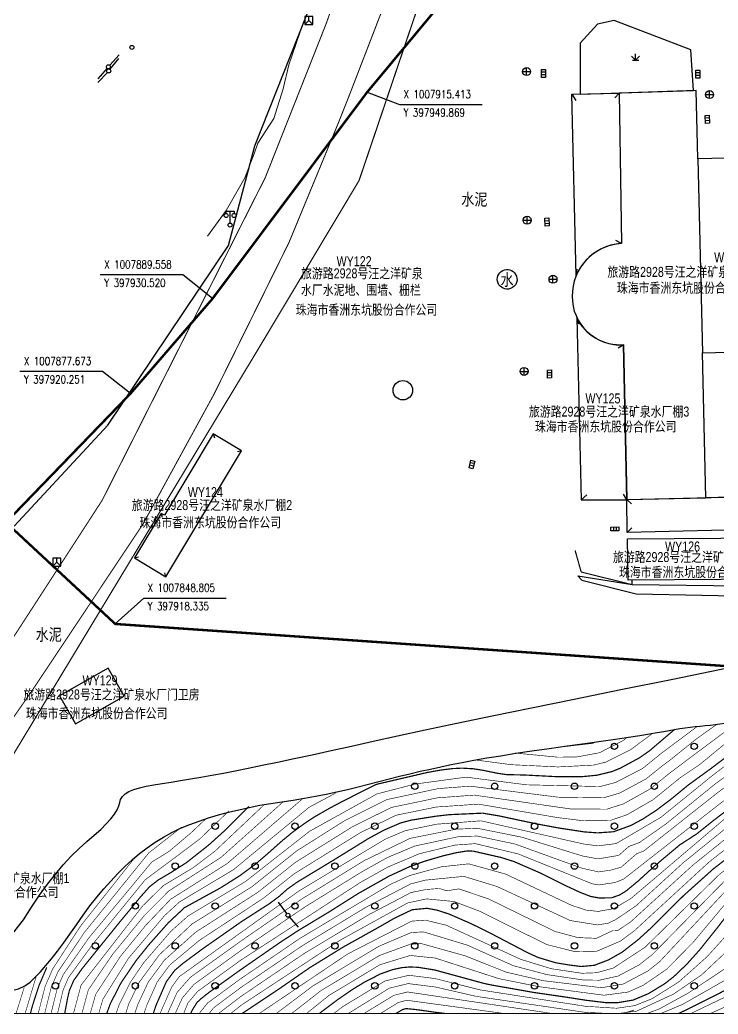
# Model space of a CAD drawing. Extents: x 396500 to 398250, y 1005980 to 1008200.
# Drawn here: x 397906.4 to 397993.8, y 1007799.9 to 1007924.5 of the extents above; entities that cross this region are included whole.
import ezdxf
from ezdxf.enums import TextEntityAlignment as Align

# ---------------------------------------------------------------- set-up
doc = ezdxf.new("R2010")
doc.units = 0
doc.header["$LTSCALE"] = 0.5
doc.layers.get('0').update_dxf_attribs({"linetype": 'CONTINUOUS'})
for name, color, linetype in [('DGX', 2, 'CONTINUOUS'), ('DLDW', 11, 'CONTINUOUS'), ('DLSS', 4, 'CONTINUOUS'), ('DMTZ', 3, 'CONTINUOUS'), ('GXYZ', 2, 'CONTINUOUS'), ('JMD', 6, 'CONTINUOUS'), ('SXSS', 5, 'CONTINUOUS'), ('ZBTZ', 3, 'CONTINUOUS'), ('权属人', 160, 'CONTINUOUS'), ('用地红线', 1, 'CONTINUOUS'), ('编号', 90, 'CONTINUOUS'), ('门牌号', 1, 'CONTINUOUS')]:
    doc.layers.add(name, color=color, linetype=linetype)
doc.layers.add('绘图层', color=6, linetype='CONTINUOUS', lineweight=5)
doc.styles.add('HZ', font='rs.shx', dxfattribs={"width": 0.8, "bigfont": 'hztxt.shx'})
doc.styles.add('等线体', font='simhei.ttf')
doc.styles.add('细等线体', font='长等线体_0.TTF', dxfattribs={"width": 0.8})
doc.linetypes.add('10411', pattern='A,2,[150,AAA.SHX,S=1,R=0,X=0,Y=1],2,[151,AAA.SHX,S=1,R=0,X=0,Y=3],1e-11', length=4)
doc.linetypes.add('10421', pattern='A,2,[150,AAA.SHX,S=1,R=0,X=0,Y=1],1e-11', length=2)
doc.linetypes.add('10422', pattern='A,2,[150,AAA.SHX,S=1,R=0,X=0,Y=1],2,[177,AAA.SHX,S=1,R=0,X=0,Y=0.8],1e-09', length=4)
doc.linetypes.add('1161', pattern='A,0,[149,AAA.SHX,S=0.15,R=0,X=0,Y=0],-1.6', length=1.6)
doc.linetypes.add('443', pattern='A,5,[169,AAA.SHX,S=0.83,R=0,X=0,Y=0],5', length=10)
doc.linetypes.add('444', pattern='A,4.5,[145,AAA.SHX,S=1,R=0,X=0,Y=1],4.5,-0.5,[146,AAA.SHX,S=1,R=0,X=0,Y=0],-0.5', length=10)

# ---------------------------------------------------------------- blocks, each defined once
blk = doc.blocks.new('gc049')
for p, q in [((-1, 1), (-1, -1)), ((1, 1), (-1, 1)), ((-1, -1), (0, 0)), ((0, 0), (0, 1)), ((0, 0), (1, -1)), ((1, -1), (1, 1)), ((-1, -1), (1, -1))]:
    blk.add_line(p, q)
blk = doc.blocks.new('gc041')
for p, q in [((-1, 0.5), (1, 0.5)), ((-1, -0.5), (-1, 0.5)), ((-0.33, 0.5), (-0.33, -0.5)), ((0.33, 0.5), (0.33, -0.5)), ((1, 0.5), (1, -0.5)), ((1, -0.5), (-1, -0.5))]:
    blk.add_line(p, q)
blk = doc.blocks.new('gc043')
for p, q in [((-1, 0), (1, 0)), ((0, -1), (0, 1))]:
    blk.add_line(p, q)
blk.add_circle((0, 0), 1)
blk = doc.blocks.new('gc170')
at = {"linetype": 'Continuous'}
blk.add_circle((0, 0), 0.5, dxfattribs=at)
blk = doc.blocks.new('gc013c')
at = {"linetype": 'Continuous'}
blk.add_line((0.5, 0), (4, 0), dxfattribs=at)
at = {"linetype": 'Continuous', "const_width": 0.15, "flags": 128}
blk.add_lwpolyline([(3.775, 0, 1), (3.925, 0, 1)], format="xyb", close=True, dxfattribs=at)
blk = doc.blocks.new('gc097')
for p, q in [((-1, 2.9), (-1, 3.5)), ((-1, 3.5), (1, 3.5)), ((0, 0.5), (0, 3.5)), ((1, 3.5), (1, 2.9))]:
    blk.add_line(p, q)
for centre in [(-1, 2.4), (1, 2.4), (0, 0)]:
    blk.add_circle(centre, 0.5)
blk = doc.blocks.new('gc124')
for p, q in [((-1, 1), (0, 0)), ((-0.8, 0), (0.8, 0)), ((0, 0), (0, 1.6)), ((0, 0), (1, 1))]:
    blk.add_line(p, q)
blk = doc.blocks.new('gc326')
blk.add_circle((0, 0), 0.8)

msp = doc.modelspace()

# ---------------------------------------------------------------- linework, layer by layer
at = {"layer": 'DGX', "linetype": 'Continuous', "const_width": 0.075, "flags": 128}
for points, elevation in [([(397921.93, 1007800), (397922.3, 1007801.09), (397923.59, 1007803.96), (397925.13, 1007806.05), (397928.86, 1007809.16), (397936.93, 1007814.48), (397940.72, 1007817.49), (397949.03, 1007822.66), (397953.5, 1007824.84), (397958.55, 1007825.87), (397963.82, 1007826.23), (397973.76, 1007824.54), (397977.01, 1007824.14), (397980.32, 1007824.18), (397982.44, 1007824.91), (397985.68, 1007826.78), (397989.16, 1007829.6), (397991.47, 1007831.14), (397994.56, 1007833.69), (397999.68, 1007837.63)], 37), ([(397918.43, 1007800), (397918.85, 1007801.18), (397920.19, 1007803.87), (397921.91, 1007806.39), (397925.35, 1007810.35), (397927.47, 1007812.24), (397934.67, 1007816.56), (397942.68, 1007822.84), (397951.1, 1007827.51), (397955.85, 1007828.74), (397962.26, 1007829.61), (397969.86, 1007828.65), (397979.06, 1007828.43), (397981.02, 1007828.96), (397984.39, 1007830.71), (397986.82, 1007832.68), (397991.26, 1007835.99)], 35.5), ([(397919.64, 1007800), (397920, 1007801.15), (397921.32, 1007803.9), (397923.84, 1007807.34), (397927.94, 1007811.21), (397935.43, 1007815.87), (397941.05, 1007820.37), (397947.11, 1007824.19), (397952.35, 1007826.8), (397958.8, 1007828.18), (397962.78, 1007828.48), (397973.79, 1007827.1), (397979.48, 1007827.02), (397981.49, 1007827.61), (397984.82, 1007829.4), (397986.63, 1007830.86), (397987.93, 1007831.84), (397991.05, 1007834.36), (397993.59, 1007836.17)], 36), ([(397920.77, 1007800), (397921.15, 1007801.12), (397922.46, 1007803.93), (397924.49, 1007806.69), (397928.4, 1007810.19), (397936.18, 1007815.18), (397940.88, 1007818.93), (397948.07, 1007823.42), (397952.93, 1007825.82), (397958.68, 1007827.02), (397963.3, 1007827.36), (397975.4, 1007825.62), (397979.9, 1007825.6), (397981.97, 1007826.26), (397985.25, 1007828.09), (397987.68, 1007830.05), (397990.58, 1007832.24), (397996.74, 1007836.82)], 36.5), ([(397923.96, 1007800), (397924.08, 1007800.33), (397925.4, 1007803.32), (397926.34, 1007804.61), (397941.42, 1007815.41), (397952.14, 1007821.84), (397954.66, 1007822.91), (397958.61, 1007823.72), (397964.12, 1007824.14), (397976.96, 1007821.24), (397978.78, 1007821), (397981.06, 1007821.29), (397986.69, 1007824.6), (397993.01, 1007829.73), (397994.42, 1007830.81), (397998.78, 1007833.88), (398000, 1007834.91)], 38), ([(397963.32, 1007831.78), (397967.94, 1007831.17), (397973.8, 1007830.89), (397978.24, 1007831.12), (397979.76, 1007831.49), (397982.95, 1007833.1), (397985.57, 1007835.06)], 34.5), ([(397968.37, 1007832.63), (397973.79, 1007832.11), (397976.15, 1007832.14), (397978.97, 1007832.67), (397981.94, 1007834.19), (397982.39, 1007834.55)], 34), ([(397973.63, 1007833.35), (397973.78, 1007833.34), (397978.18, 1007833.85), (397978.5, 1007834.02)], 33.5), ([(397925.84, 1007800), (397926.75, 1007801.98), (397928.2, 1007803.66), (397934.01, 1007807.85), (397942.1, 1007813.36), (397949.26, 1007817.78), (397952.39, 1007819.53), (397955.84, 1007820.98), (397961.45, 1007822.18), (397963.67, 1007822.23), (397968.41, 1007821.23), (397976.74, 1007818.21), (397978.86, 1007817.74), (397980.38, 1007817.96), (397981.69, 1007818.33), (397983.64, 1007820.03), (397984.51, 1007820.35), (397993.87, 1007827.75), (397996.16, 1007829.42), (398000, 1007831.85)], 39), ([(397916.25, 1007800), (397916.79, 1007801.8), (397919.97, 1007806.9), (397924.51, 1007812.27), (397926.35, 1007813.96), (397933.15, 1007818.03), (397942.61, 1007825.84), (397945.94, 1007827.62)], 34.5), ([(398000, 1007827.67), (397999.17, 1007827.15), (397995, 1007824.68), (397982.95, 1007814.44), (397980.76, 1007813.14), (397978.82, 1007812.79), (397977.33, 1007812.95), (397975.48, 1007813.55), (397967.21, 1007817.47), (397962.6, 1007818.75), (397959.19, 1007818.38), (397955.21, 1007817.29), (397952.76, 1007816.16), (397941.48, 1007809.43), (397933.97, 1007804.31), (397929.89, 1007801.31), (397928.84, 1007800)], 40.5), ([(397913.1, 1007800), (397914.05, 1007803.56), (397921.77, 1007813.49), (397924.36, 1007816.03), (397928.08, 1007818.26), (397930.82, 1007820.34), (397937.05, 1007826.22)], 33), ([(397914.15, 1007800), (397914.96, 1007802.97), (397918.02, 1007807.44), (397921.97, 1007812.27), (397925.02, 1007815.34), (397931.59, 1007819.57), (397939.39, 1007826.55)], 33.5), ([(397915.2, 1007800), (397915.87, 1007802.39), (397918.99, 1007807.17), (397922.16, 1007811.06), (397925.26, 1007814.31), (397932.37, 1007818.8), (397941.77, 1007826.89)], 34), ([(398000, 1007826.37), (397995.26, 1007823.59), (397989.43, 1007818.86), (397983.56, 1007813.5), (397981.03, 1007811.78), (397980.07, 1007811.31), (397978.7, 1007811.1), (397975.31, 1007811.65), (397966.14, 1007815.91), (397961.99, 1007817.18), (397957.17, 1007816.71), (397955.29, 1007816.22), (397949.73, 1007813.31), (397941.78, 1007808.51), (397934.03, 1007803.24), (397930.64, 1007800.71), (397930.09, 1007800)], 41), ([(397932.57, 1007825.39), (397928.91, 1007821.86), (397922.08, 1007816.75), (397915.54, 1007808.72), (397912.47, 1007804.5), (397911.82, 1007803), (397911.1, 1007800)], 32), ([(397926.67, 1007823.37), (397926.66, 1007823.36), (397922.53, 1007820.12), (397914.5, 1007810.21), (397911.15, 1007805.22), (397910.3, 1007803.25), (397909.49, 1007800)], 31), ([(397929.69, 1007824.4), (397927.79, 1007822.61), (397925.04, 1007820.29), (397922.92, 1007818.99), (397915.02, 1007809.47), (397911.81, 1007804.86), (397911.06, 1007803.12), (397910.29, 1007800)], 31.5), ([(398000, 1007823.6), (397995.79, 1007821.41), (397992.69, 1007818.97), (397983.33, 1007810.36), (397981.56, 1007809.05), (397978.45, 1007807.73), (397975.74, 1007807.79), (397972.36, 1007808.64), (397964, 1007812.8), (397960.76, 1007814.03), (397957.31, 1007814.36), (397954.94, 1007813.85), (397946.55, 1007809.22), (397934.16, 1007801.08), (397932.79, 1007800)], 42), ([(397920.82, 1007819.58), (397913.98, 1007810.95), (397910.49, 1007805.58), (397909.54, 1007803.37), (397908.68, 1007800)], 30.5), ([(398000, 1007819.01), (397996.79, 1007817.04), (397994.92, 1007815.51), (397986.49, 1007806.48), (397985.01, 1007805.31), (397981.94, 1007803.69), (397979.24, 1007803.23), (397971.87, 1007804.12), (397967.29, 1007805.18), (397962.15, 1007807.23), (397956.7, 1007808.75), (397955.33, 1007808.7), (397951.41, 1007807.27), (397944.07, 1007802.85), (397940.42, 1007800)], 45), ([(397907.04, 1007800), (397908.42, 1007804.62)], 29.5), ([(397905.9, 1007800), (397906.93, 1007803.26)], 29)]:
    msp.add_lwpolyline(points, dxfattribs=dict(at, elevation=elevation))
at = {"layer": 'DGX', "color": 3, "linetype": 'Continuous', "lineweight": -2, "const_width": 0.15, "flags": 128}
for points, elevation in [([(397923.09, 1007800), (397923.45, 1007801.06), (397924.73, 1007803.99), (397925.77, 1007805.4), (397926.81, 1007806.28), (397929.32, 1007808.14), (397934.18, 1007811.54), (397937.68, 1007813.79), (397938.83, 1007814.65), (397939.86, 1007815.57), (397941.08, 1007816.44), (397945.46, 1007819.09), (397949.99, 1007821.89), (397952.01, 1007822.99), (397954.07, 1007823.87), (397955.37, 1007824.22), (397958.43, 1007824.71), (397960.16, 1007824.91), (397964.34, 1007825.1), (397966.33, 1007824.77), (397971.02, 1007823.77), (397973.75, 1007823.26), (397977.07, 1007822.75), (397978.73, 1007822.63), (397980.74, 1007822.77), (397982.91, 1007823.56), (397984.36, 1007824.34), (397986.11, 1007825.47), (397988.01, 1007826.91), (397990.06, 1007828.6), (397992.85, 1007830.63), (398000, 1007836.03)], 37.5), ([(397988.46, 1007835.62), (397988.19, 1007835.43), (397985.26, 1007832.93), (397983.96, 1007832.02), (397981.55, 1007830.72), (397980.54, 1007830.31), (397978.64, 1007829.85), (397976.78, 1007829.67), (397973.81, 1007829.66), (397969.57, 1007829.88), (397967.34, 1007829.93), (397966.16, 1007830.1), (397964.48, 1007830.45), (397963.18, 1007830.66), (397961.74, 1007830.74), (397960.54, 1007830.68), (397959.05, 1007830.49), (397957.43, 1007830.2), (397951.21, 1007828.75), (397950.87, 1007828.64), (397946.98, 1007826.67), (397945.19, 1007825.73), (397943.26, 1007824.62), (397941.99, 1007823.78), (397940.5, 1007822.68), (397939.29, 1007821.69), (397937.16, 1007819.8), (397935.82, 1007818.66), (397933.92, 1007817.26), (397931.48, 1007815.72), (397927.01, 1007813.27), (397924.98, 1007811.37), (397922.55, 1007808.63), (397920.94, 1007806.63), (397919.05, 1007803.84), (397917.7, 1007801.21), (397917.26, 1007800)], 35), ([(397912, 1007800), (397912.36, 1007801.92), (397912.58, 1007802.87), (397913.13, 1007804.14), (397914.2, 1007805.65), (397918.72, 1007811.25), (397921.57, 1007814.7), (397922.63, 1007815.88), (397923.7, 1007816.72), (397925.23, 1007817.62), (397927.23, 1007818.89), (397930.04, 1007821.11), (397932.08, 1007822.95), (397935.08, 1007825.94)], 32.5), ([(397996.1, 1007813.82), (397993.76, 1007810.78), (397991.56, 1007808.02), (397989.91, 1007806.18), (397988.3, 1007804.64), (397987.14, 1007803.73), (397985.1, 1007802.49), (397983.17, 1007801.68), (397981.27, 1007801.36), (397979.85, 1007801.35), (397977.29, 1007801.66), (397974.73, 1007802.06), (397970.79, 1007802.63), (397965.45, 1007803.57), (397964.55, 1007803.76), (397958.35, 1007805.45), (397956.25, 1007805.79), (397955.2, 1007805.83), (397954.24, 1007805.75), (397953.08, 1007805.5), (397951.57, 1007804.97), (397949.52, 1007803.92), (397948.08, 1007803.04), (397946.13, 1007801.7), (397943.88, 1007800)], 45), ([(397909.75, 1007805.77), (397908.78, 1007803.5), (397907.99, 1007801.08), (397907.7, 1007800)], 30)]:
    msp.add_lwpolyline(points, dxfattribs=dict(at, elevation=elevation))
at = {"layer": 'DGX', "linetype": 'Continuous', "const_width": 0.075}
for points, elevation in [([(397924.88, 1007800), (397926.08, 1007802.65), (397927.73, 1007804.53), (397934.07, 1007809.08), (397941.76, 1007814.39), (397949.5, 1007819.15), (397955.25, 1007821.94), (397961.02, 1007823.09), (397963.67, 1007823.21), (397969.28, 1007822.08), (397976.85, 1007819.73), (397978.82, 1007819.37), (397981.38, 1007819.81), (397982.67, 1007820.94), (397983.98, 1007821.42), (397987.27, 1007823.73), (397993.44, 1007828.74), (397999.18, 1007832.92), (398000, 1007833.53)], 38.5), ([(398000, 1007830.49), (397998.86, 1007829.61), (397997.04, 1007828.28), (397995.37, 1007827.25), (397994.37, 1007826.53), (397982.01, 1007816.85), (397980.93, 1007816.41), (397978.9, 1007816.11), (397978.03, 1007816.26), (397968.83, 1007819.98), (397963.44, 1007821.28), (397960.88, 1007821.1), (397956.43, 1007820.02), (397952.51, 1007818.37), (397949.01, 1007816.41), (397933.96, 1007806.62), (397928.66, 1007802.78), (397927.42, 1007801.31), (397926.9, 1007800)], 39.5), ([(397931.32, 1007800), (397931.4, 1007800.11), (397934.1, 1007802.16), (397942.08, 1007807.58), (397950.21, 1007812.45), (397955.36, 1007815.15), (397957.24, 1007815.53), (397958.91, 1007815.67), (397959.82, 1007815.37), (397961.37, 1007815.61), (397965.07, 1007814.36), (397973.4, 1007810.28), (397976.27, 1007809.51), (397978.58, 1007809.42), (397980.67, 1007810.4), (397981.29, 1007810.41), (397982.87, 1007811.48), (397990.67, 1007818.59), (397995.53, 1007822.5), (397997.92, 1007823.86), (397999.67, 1007824.77), (398000, 1007824.96)], 41.5), ([(398000, 1007821.37), (397996.3, 1007819.23), (397993.97, 1007817.41), (397984.69, 1007808.31), (397980.71, 1007805.7), (397978.63, 1007805.11), (397976.81, 1007805.04), (397972.95, 1007805.61), (397969.13, 1007806.78), (397959.78, 1007811.06), (397957.15, 1007811.7), (397955.45, 1007811.57), (397947.44, 1007807.46), (397936.36, 1007800)], 43), ([(398000, 1007820.15), (397994.8, 1007816.77), (397985.59, 1007807.39), (397983.95, 1007806.1), (397981.32, 1007804.7), (397978.94, 1007804.17), (397976.93, 1007804.2), (397972.41, 1007804.87), (397968.21, 1007805.98), (397962.41, 1007808.57), (397956.93, 1007810.23), (397955.39, 1007810.14), (397951.34, 1007808.42), (397943.04, 1007803.43), (397938.5, 1007800)], 43.5), ([(398000, 1007817.79), (397995.51, 1007814.67), (397990.71, 1007808.93), (397987.4, 1007805.56), (397984.44, 1007803.53), (397982.56, 1007802.69), (397979.55, 1007802.29), (397971.33, 1007803.37), (397966.37, 1007804.37), (397958.4, 1007806.95), (397955.27, 1007807.27), (397951.49, 1007806.12), (397945.1, 1007802.27), (397942.28, 1007800)], 44.5), ([(397945.69, 1007800), (397946.82, 1007800.86), (397952.12, 1007804.08), (397955.11, 1007804.79), (397958.38, 1007804.38), (397964.07, 1007802.95), (397977.18, 1007800.91), (397981.12, 1007800.66), (397983.39, 1007800.99), (397985.55, 1007801.85), (397988.88, 1007803.94), (397992.45, 1007807.12), (397996.89, 1007812.03), (398000, 1007814.24)], 45.5), ([(397981.28, 1007800), (397983.6, 1007800.29), (397988.24, 1007802.43), (397991.76, 1007804.84), (397994.78, 1007807.67), (397995.42, 1007808.17), (397997.76, 1007810.64), (397999.95, 1007812.1), (398000, 1007812.14)], 46), ([(397984.91, 1007800), (397986.45, 1007800.57), (397990.05, 1007802.54), (397994.22, 1007805.31), (397997.22, 1007807.2), (397998.14, 1007807.93), (398000, 1007809.52)], 46.5), ([(397986.65, 1007800), (397989.35, 1007801.13), (397995.11, 1007804.41), (397995.96, 1007804.8), (397997.95, 1007806.06), (397999.85, 1007807.12), (398000, 1007807.21)], 47.5), ([(397947.5, 1007800), (397947.52, 1007800.01), (397952.67, 1007803.18), (397955.02, 1007803.75), (397958.42, 1007803.32), (397963.58, 1007802.14), (397977.07, 1007800.16), (397980.24, 1007800)], 46), ([(397990.41, 1007800), (397996.15, 1007802.75), (398000, 1007804.49)], 48), ([(397949.48, 1007800), (397953.22, 1007802.28), (397954.93, 1007802.7), (397973.05, 1007800)], 46.5), ([(398000, 1007802.97), (397996.82, 1007801.76), (397992.85, 1007800)], 48.5), ([(397951.55, 1007800), (397953.77, 1007801.38), (397954.84, 1007801.66), (397967.05, 1007800)], 47.5)]:
    msp.add_lwpolyline(points, dxfattribs=dict(at, elevation=elevation))
at = {"layer": 'DGX', "color": 3, "linetype": 'Continuous', "lineweight": -2, "const_width": 0.15}
for points, elevation in [([(397997.04, 1007827.06), (397993.27, 1007824.2), (397991.18, 1007822.52), (397989.02, 1007821.12), (397986.96, 1007819.4), (397985.57, 1007818.2), (397983.84, 1007816.62), (397982.33, 1007815.37), (397981.49, 1007814.85), (397980.5, 1007814.5), (397978.95, 1007814.47), (397977.85, 1007814.67), (397976.52, 1007815.19), (397974.66, 1007816.05), (397971.52, 1007817.62), (397968.28, 1007819.03), (397966.67, 1007819.54), (397963.22, 1007820.33), (397962.66, 1007820.37), (397962.31, 1007820.35), (397961.06, 1007820.15), (397959.33, 1007819.74), (397957.02, 1007819.06), (397955.14, 1007818.37), (397952.64, 1007817.22), (397948.77, 1007815.04), (397945.1, 1007812.72), (397941.19, 1007810.36), (397938.98, 1007808.91), (397933.9, 1007805.39), (397930.04, 1007802.62), (397929.13, 1007801.9), (397928.61, 1007801.43), (397928.1, 1007800.65), (397927.76, 1007800)], 40), ([(397996.05, 1007820.32), (397993.15, 1007818.05), (397989.46, 1007814.73), (397985.42, 1007810.71), (397983.79, 1007809.23), (397981.82, 1007807.69), (397980.09, 1007806.71), (397978.33, 1007806.04), (397976.69, 1007805.89), (397975.22, 1007806.07), (397973.48, 1007806.36), (397971.32, 1007807.01), (397970.05, 1007807.58), (397965.43, 1007810), (397962.93, 1007811.24), (397960.14, 1007812.46), (397958.62, 1007812.95), (397957.38, 1007813.18), (397955.51, 1007813), (397953.26, 1007811.92), (397951.17, 1007810.72), (397946.92, 1007808.35), (397942.67, 1007805.73), (397938.78, 1007803.04), (397934.23, 1007800.01), (397934.22, 1007800)], 42.5), ([(398000, 1007805.66), (397998.93, 1007805.02), (397996.28, 1007803.76), (397994.54, 1007802.82), (397989.9, 1007800.48), (397988.86, 1007800)], 47.5), ([(397959.66, 1007800), (397958.53, 1007800.14), (397955.96, 1007800.5), (397954.75, 1007800.62), (397954.31, 1007800.49), (397953.47, 1007800)], 47.5)]:
    msp.add_lwpolyline(points, dxfattribs=dict(at, elevation=elevation))
at = {"layer": 'DLSS', "linetype": 'Continuous', "lineweight": 0, "const_width": 0.125, "flags": 128}
for points in [[(397962.04, 1007984.91), (397963.26, 1007983.49), (397963.71, 1007982.9), (397965.51, 1007976.98), (397965.73, 1007974.14), (397957.68, 1007958.87), (397952.55, 1007945.68), (397944.69, 1007923.86), (397937.11, 1007904.7), (397916.68, 1007864.27), (397896.41, 1007832.99), (397880.78, 1007812.02), (397869.79, 1007800), (397869.79, 1007800)], [(397876.91, 1007800), (397876.92, 1007800), (397881.69, 1007805.02), (397891.84, 1007817.62), (397893.34, 1007819.48), (397908.12, 1007840.75), (397921.82, 1007861.34), (397930.68, 1007877.55), (397940.08, 1007896.57), (397946.22, 1007911.44), (397947.57, 1007914.84), (397953.17, 1007929.35), (397961.97, 1007948.78), (397972.95, 1007973.82), (397976.91, 1007977.74), (397979.76, 1007979.03), (397983.1, 1007979.42), (397986.15, 1007976.85), (397987.21, 1007975.92), (397991.91, 1007972.68), (397994.99, 1007970.35), (397997.4, 1007968.73), (398000, 1007966.89)]]:
    msp.add_lwpolyline(points, dxfattribs=at)
at = {"layer": 'DMTZ', "linetype": '10421', "lineweight": 0}
msp.add_lwpolyline([(397941.49, 1007922.97), (397940.07, 1007918.83), (397939.34, 1007915.82), (397938.18, 1007912.13), (397936.2, 1007909.02), (397935.75, 1007907.8), (397934.56, 1007904.69), (397932.22, 1007900.59), (397929.89, 1007897.39)], dxfattribs=at)
at = {"layer": 'DMTZ', "linetype": '10421'}
msp.add_lwpolyline([(397976.28, 1007854.81), (397976.77, 1007854.29), (397983.56, 1007852.58), (398000, 1007852.22)], dxfattribs=at)
at = {"layer": 'DMTZ', "linetype": '10422', "elevation": 21.72, "flags": 128}
msp.add_lwpolyline([(397976.28, 1007854.81), (397983.06, 1007853.74), (398000, 1007853.55)], dxfattribs=at)
at = {"layer": 'DMTZ', "linetype": '10422', "flags": 128}
msp.add_lwpolyline([(397976.68, 1007855.31), (397983.06, 1007853.74), (397983.06, 1007854.27)], dxfattribs=at)
at = {"layer": 'DMTZ', "linetype": '10411', "flags": 128}
msp.add_lwpolyline([(397879.8, 1007800), (397879.82, 1007800.02), (397879.87, 1007800.07), (397879.96, 1007800.16), (397880.09, 1007800.29), (397880.25, 1007800.45), (397880.44, 1007800.64), (397880.68, 1007800.87), (397880.94, 1007801.14), (397881.24, 1007801.43), (397881.56, 1007801.73), (397881.9, 1007802.04), (397882.27, 1007802.36), (397882.67, 1007802.69), (397883.09, 1007803.03), (397883.53, 1007803.38), (397884, 1007803.74), (397884.5, 1007804.09), (397885.06, 1007804.41), (397885.67, 1007804.7), (397886.33, 1007804.97), (397887.05, 1007805.21), (397887.82, 1007805.42), (397888.64, 1007805.61), (397889.51, 1007805.76), (397890.45, 1007805.86), (397891.47, 1007805.86), (397892.56, 1007805.78), (397893.73, 1007805.61), (397894.97, 1007805.34), (397896.29, 1007804.99), (397897.69, 1007804.54), (397899.16, 1007804.01), (397900.62, 1007803.5), (397901.96, 1007803.13), (397903.2, 1007802.91), (397904.32, 1007802.83), (397905.33, 1007802.89), (397906.22, 1007803.1), (397907.01, 1007803.45), (397907.68, 1007803.94), (397908.31, 1007804.55), (397908.97, 1007805.24), (397909.65, 1007806.01), (397910.36, 1007806.86), (397911.1, 1007807.8), (397911.86, 1007808.82), (397912.66, 1007809.93), (397913.47, 1007811.11), (397914.31, 1007812.32), (397915.16, 1007813.47), (397916.02, 1007814.56), (397916.88, 1007815.61), (397917.76, 1007816.6), (397918.65, 1007817.54), (397919.54, 1007818.42), (397920.45, 1007819.26), (397921.37, 1007820.04), (397922.34, 1007820.77), (397923.33, 1007821.45), (397924.36, 1007822.09), (397925.43, 1007822.67), (397926.52, 1007823.2), (397927.66, 1007823.68), (397928.82, 1007824.11), (397930.02, 1007824.5), (397931.25, 1007824.87), (397932.5, 1007825.21), (397933.79, 1007825.52), (397935.1, 1007825.81), (397936.44, 1007826.08), (397937.81, 1007826.31), (397939.21, 1007826.53), (397940.62, 1007826.74), (397942.01, 1007826.97), (397943.39, 1007827.21), (397944.75, 1007827.48), (397946.09, 1007827.76), (397947.42, 1007828.06), (397948.74, 1007828.38), (397950.04, 1007828.72), (397951.33, 1007829.07), (397952.63, 1007829.4), (397953.92, 1007829.72), (397955.22, 1007830.03), (397956.51, 1007830.34), (397957.81, 1007830.63), (397959.1, 1007830.91), (397960.4, 1007831.18), (397961.76, 1007831.45), (397963.25, 1007831.73), (397964.87, 1007832.01), (397966.62, 1007832.3), (397968.5, 1007832.6), (397970.51, 1007832.9), (397972.65, 1007833.21), (397974.92, 1007833.53), (397977.15, 1007833.83), (397979.17, 1007834.12), (397980.99, 1007834.38), (397982.6, 1007834.62), (397984.01, 1007834.83), (397985.22, 1007835.03), (397986.21, 1007835.19), (397987.01, 1007835.34), (397987.69, 1007835.47), (397988.37, 1007835.58), (397989.03, 1007835.69), (397989.69, 1007835.79), (397990.33, 1007835.87), (397990.97, 1007835.95), (397991.6, 1007836.01), (397992.21, 1007836.06), (397992.82, 1007836.12), (397993.44, 1007836.19), (397994.06, 1007836.27), (397994.68, 1007836.38), (397995.31, 1007836.5), (397995.93, 1007836.63), (397996.57, 1007836.78), (397997.2, 1007836.95), (397997.86, 1007837.12), (397998.54, 1007837.26), (397999.26, 1007837.39), (398000.01, 1007837.5), (398000.79, 1007837.59), (398001.6, 1007837.67), (398002.45, 1007837.72), (398003.33, 1007837.75), (398004.22, 1007837.79), (398005.12, 1007837.83), (398006.01, 1007837.89), (398006.91, 1007837.97), (398007.8, 1007838.06), (398008.7, 1007838.17), (398009.59, 1007838.29), (398010.49, 1007838.42), (398011.41, 1007838.57), (398012.38, 1007838.72), (398013.41, 1007838.88), (398014.48, 1007839.04), (398015.62, 1007839.21), (398016.8, 1007839.39), (398018.04, 1007839.57), (398019.32, 1007839.76), (398020.6, 1007839.95), (398021.79, 1007840.14), (398022.9, 1007840.32), (398023.92, 1007840.51), (398024.86, 1007840.68), (398025.72, 1007840.86), (398026.5, 1007841.03), (398027.19, 1007841.2), (398027.87, 1007841.37), (398028.6, 1007841.54), (398029.37, 1007841.72), (398030.2, 1007841.91), (398031.08, 1007842.1), (398032.01, 1007842.3), (398032.99, 1007842.5), (398034.01, 1007842.7), (398035.07, 1007842.91), (398036.11, 1007843.11), (398037.15, 1007843.3), (398038.19, 1007843.48), (398039.22, 1007843.66), (398040.25, 1007843.83), (398041.27, 1007844), (398042.29, 1007844.16), (398043.34, 1007844.31), (398044.44, 1007844.45), (398045.61, 1007844.57), (398046.83, 1007844.69), (398048.12, 1007844.79), (398049.46, 1007844.89), (398050.87, 1007844.97), (398052.34, 1007845.04), (398053.83, 1007845.1), (398055.33, 1007845.15), (398056.82, 1007845.18), (398058.31, 1007845.2), (398059.8, 1007845.21), (398061.3, 1007845.2), (398062.79, 1007845.18), (398064.28, 1007845.14), (398065.72, 1007845.11), (398067.05, 1007845.08), (398068.29, 1007845.05), (398069.43, 1007845.04), (398070.46, 1007845.03), (398071.39, 1007845.03), (398072.23, 1007845.04), (398072.96, 1007845.05), (398073.7, 1007845.11), (398074.56, 1007845.24), (398075.54, 1007845.45), (398076.64, 1007845.74), (398077.86, 1007846.11), (398079.2, 1007846.55), (398080.66, 1007847.08), (398082.23, 1007847.68), (398083.8, 1007848.27), (398085.22, 1007848.79), (398086.5, 1007849.23), (398087.64, 1007849.58), (398088.63, 1007849.85), (398089.48, 1007850.04), (398090.19, 1007850.15), (398090.75, 1007850.18), (398091.24, 1007850.16), (398091.73, 1007850.12), (398092.21, 1007850.07), (398092.69, 1007850), (398093.16, 1007849.91), (398093.62, 1007849.82), (398094.08, 1007849.7), (398094.54, 1007849.57), (398094.98, 1007849.43), (398095.41, 1007849.27), (398095.82, 1007849.1), (398096.21, 1007848.92), (398096.58, 1007848.73), (398096.93, 1007848.52), (398097.26, 1007848.31), (398097.57, 1007848.08), (398097.89, 1007847.82), (398098.24, 1007847.54), (398098.62, 1007847.21), (398099.03, 1007846.85), (398099.47, 1007846.46), (398099.93, 1007846.03), (398100.43, 1007845.57), (398100.95, 1007845.07), (398101.48, 1007844.55), (398101.98, 1007844.05), (398102.46, 1007843.54), (398102.91, 1007843.05), (398103.33, 1007842.56), (398103.73, 1007842.08), (398104.11, 1007841.61), (398104.46, 1007841.14), (398104.78, 1007840.7), (398105.07, 1007840.31), (398105.34, 1007839.97), (398105.58, 1007839.68), (398105.79, 1007839.44), (398105.98, 1007839.25), (398106.13, 1007839.11), (398106.26, 1007839.02), (398106.38, 1007838.96), (398106.5, 1007838.9), (398106.63, 1007838.84), (398106.76, 1007838.78), (398106.89, 1007838.73), (398107.03, 1007838.68), (398107.17, 1007838.63), (398107.31, 1007838.58), (398107.46, 1007838.53), (398107.6, 1007838.48), (398107.73, 1007838.42), (398107.87, 1007838.36), (398107.99, 1007838.29), (398108.12, 1007838.22), (398108.24, 1007838.14), (398108.35, 1007838.06), (398108.49, 1007837.95), (398108.68, 1007837.8), (398108.91, 1007837.6), (398109.19, 1007837.36), (398109.52, 1007837.07), (398109.9, 1007836.74), (398110.33, 1007836.36), (398110.81, 1007835.94)], dxfattribs=at)
at = {"layer": 'DMTZ', "linetype": '10422', "lineweight": 0, "flags": 128}
msp.add_lwpolyline([(397981.9, 1007800), (397981.93, 1007800.01), (397983.28, 1007800.44)], dxfattribs=at)
at = {"layer": 'JMD', "linetype": 'Continuous'}
for p, q in [((397975.52, 1007915.16), (397976.02, 1007914.39)), ((397981.45, 1007915.31), (397980.9, 1007914.73)), ((397981.74, 1007896.46), (397981.02, 1007896.83)), ((397976.06, 1007892.45), (397976.19, 1007893.24)), ((397976.14, 1007887.17), (397976.35, 1007886.4)), ((397982, 1007883.75), (397981.31, 1007883.34)), ((397930.61, 1007872.61), (397930.74, 1007872.13)), ((397934.13, 1007870.5), (397933.65, 1007870.38)), ((397976.67, 1007864.34, 22.73), (397977.38, 1007864.99)), ((397982.38, 1007864.37), (397981.98, 1007865.06)), ((397982.4, 1007864.38), (397982.97, 1007863.83)), ((397924.09, 1007862.65), (397924.21, 1007862.16)), ((397982.45, 1007860.25), (397983.01, 1007860.83)), ((397920.75, 1007857.07), (397921.23, 1007857.19)), ((397924.67, 1007854.72), (397924.55, 1007855.21))]:
    msp.add_line(p, q, dxfattribs=at)
at = {"layer": 'JMD', "linetype": '444', "elevation": 19.75, "flags": 128}
msp.add_lwpolyline([(397905.67, 1007861.06), (397917.4, 1007873.7), (397932.53, 1007896.23), (397935.8, 1007908.71), (397945.72, 1007933.72), (397950.87, 1007948.12), (397944.22, 1007951.75)], dxfattribs=at)
at = {"layer": 'JMD', "linetype": '443', "const_width": 0.15, "flags": 128}
msp.add_lwpolyline([(397961.54, 1007941.77), (397948.86, 1007904.34), (397935.68, 1007882.31), (397905.43, 1007832.23)], dxfattribs=at)
at = {"layer": 'JMD', "linetype": 'Continuous', "flags": 128}
msp.add_lwpolyline([(398000, 1007907.26), (397991.3, 1007907.08), (397991.26, 1007908.83), (397991.1, 1007915.62), (397981.45, 1007915.31), (397981.74, 1007896.46, 0.400936), (397975.55, 1007889.85, 0.436417), (397982, 1007883.75), (397982.4, 1007864.38), (397992.3, 1007864.62), (397991.87, 1007882.77), (398000, 1007882.96)], format="xyb", dxfattribs=at)
for points in [[(397975.52, 1007915.16), (397981.45, 1007915.31), (397981.74, 1007896.46, 0.287118), (397976.06, 1007892.45)], [(397982.38, 1007864.37), (397982, 1007883.75, -0.306643), (397976.14, 1007887.17), (397976.67, 1007864.34)]]:
    msp.add_lwpolyline(points, format="xyb", close=True, dxfattribs=at)
for points in [[(397991.3, 1007907.08), (397991.87, 1007882.77)], [(398000, 1007864.81), (397992.3, 1007864.62), (397991.87, 1007882.77), (398000, 1007882.96)], [(398000, 1007860.67), (397982.45, 1007860.25), (397982.4, 1007864.38), (398000, 1007864.81)], [(398000, 1007854.43), (397982.58, 1007854.27), (397982.46, 1007859.45), (398000, 1007859.61)]]:
    msp.add_lwpolyline(points, dxfattribs=at)
for points, elevation in [([(397930.61, 1007872.61), (397924.49, 1007862.41), (397924.09, 1007862.65), (397920.75, 1007857.07), (397924.67, 1007854.72), (397934.13, 1007870.5)], 20.64), ([(397911.33, 1007839.78), (397913.34, 1007836.27), (397919.46, 1007839.76), (397917.46, 1007843.28)], 20.94)]:
    msp.add_lwpolyline(points, close=True, dxfattribs=dict(at, elevation=elevation))
at = {"layer": 'JMD', "color": 6, "linetype": '443', "const_width": 0.15, "elevation": 20.35, "flags": 128}
msp.add_lwpolyline([(397976.68, 1007855.31), (397975.92, 1007858.01)], dxfattribs=at)
at = {"layer": 'SXSS', "linetype": '10421', "elevation": 20.89, "flags": 128}
msp.add_lwpolyline([(397967.57, 1007890.76, -2.110688), (397968.56, 1007892.38, -0.509564)], format="xyb", close=True, dxfattribs=at)
at = {"layer": 'ZBTZ', "linetype": '1161', "flags": 128}
msp.add_lwpolyline([(397976.56, 1007915.18), (397990.76, 1007915.61), (397990.43, 1007920.72), (397980.8, 1007924.4), (397978.71, 1007923.93), (397976.55, 1007921.57)], close=True, dxfattribs=at)
msp.add_lwpolyline([(397976.56, 1007915.18), (397990.76, 1007915.61), (397990.43, 1007920.72), (397980.8, 1007924.4), (397978.71, 1007923.93), (397976.55, 1007921.57)], close=True, dxfattribs=at)
msp.add_lwpolyline([(397891.35, 1007812.98), (397894.11, 1007811.27), (397896.64, 1007810), (397898.94, 1007809.17), (397900.99, 1007808.8), (397902.81, 1007808.86), (397904.4, 1007809.38), (397905.75, 1007810.34), (397906.86, 1007811.75), (397907.86, 1007813.33), (397908.85, 1007814.81), (397909.84, 1007816.19), (397910.83, 1007817.46), (397911.82, 1007818.63), (397912.81, 1007819.71), (397913.79, 1007820.68), (397914.78, 1007821.54), (397915.7, 1007822.33), (397916.51, 1007823.07), (397917.2, 1007823.76), (397917.77, 1007824.4), (397918.23, 1007824.99), (397918.57, 1007825.52), (397918.79, 1007826.01), (397918.89, 1007826.44), (397918.99, 1007826.83), (397919.22, 1007827.19), (397919.57, 1007827.52), (397920.04, 1007827.81), (397920.64, 1007828.07), (397921.35, 1007828.29), (397922.19, 1007828.49), (397923.16, 1007828.65), (397924.21, 1007828.8), (397925.33, 1007828.98), (397926.51, 1007829.17), (397927.75, 1007829.38), (397929.06, 1007829.61), (397930.43, 1007829.86), (397931.87, 1007830.13), (397933.36, 1007830.42), (397934.97, 1007830.74), (397936.74, 1007831.1), (397938.66, 1007831.5), (397940.74, 1007831.94), (397942.98, 1007832.42), (397945.37, 1007832.94), (397947.92, 1007833.51), (397950.63, 1007834.11), (397953.66, 1007834.78), (397957.15, 1007835.53), (397961.11, 1007836.37), (397965.54, 1007837.3), (397970.44, 1007838.31), (397975.8, 1007839.4), (397981.63, 1007840.59), (397987.94, 1007841.86), (397994.19, 1007843.12), (397999.87, 1007844.28), (398004.98, 1007845.33), (398009.52, 1007846.28), (398013.48, 1007847.12), (398016.88, 1007847.86), (398019.7, 1007848.5), (398021.96, 1007849.03), (398024.14, 1007849.48), (398026.74, 1007849.89), (398029.78, 1007850.26), (398033.24, 1007850.58), (398037.13, 1007850.86), (398041.44, 1007851.09), (398046.18, 1007851.28), (398051.35, 1007851.42), (398056.43, 1007851.57), (398060.92, 1007851.79), (398064.81, 1007852.07), (398068.1, 1007852.41), (398070.79, 1007852.82), (398072.89, 1007853.29), (398074.38, 1007853.83), (398075.28, 1007854.43)], dxfattribs=at)
at = {"layer": 'ZBTZ', "linetype": '1161'}
msp.add_circle((397954.35, 1007878.08, 20.79), 1.22, dxfattribs=at)
at = {"layer": '用地红线', "linetype": 'Continuous', "const_width": 0.3, "flags": 128}
msp.add_lwpolyline([(397985.99, 1007958.87), (397994.89, 1007951.33), (397991.71, 1007943.29), (397994.63, 1007931.78), (398111.61, 1007912.19), (398114.22, 1007921.87), (398145.02, 1007916.94), (398159.92, 1007899.02), (398177.7, 1007902.49), (398177.46, 1007896.51), (398139.84, 1007871.37), (398158, 1007843.86), (398153.15, 1007833.8), (398105.35, 1007838.58), (398095.54, 1007849.97), (398034.31, 1007851.21), (398029.67, 1007841.12), (397918.33, 1007848.8), (397904.65, 1007861.52), (397920.25, 1007877.67), (397930.52, 1007889.56), (397949.87, 1007915.41)], close=True, dxfattribs=at)
at = {"layer": '用地红线', "linetype": 'Continuous', "flags": 128}
for points in [[(397949.87, 1007915.41), (397953.94, 1007913.86), (397964.27, 1007913.86)], [(397930.52, 1007889.56), (397926.8, 1007892.53), (397916.46, 1007892.53)], [(397920.25, 1007877.67), (397916.72, 1007880.44), (397906.39, 1007880.44)], [(397918.33, 1007848.8), (397921.89, 1007852.04), (397932.23, 1007852.04)]]:
    msp.add_lwpolyline(points, dxfattribs=at)
at = {"layer": '绘图层', "linetype": 'Continuous', "flags": 128}
msp.add_lwpolyline([(397850.03, 1008199.99), (397850.03, 1007799.99), (398250.03, 1007799.99), (398250.03, 1008199.99)], close=True, dxfattribs=at)

# ---------------------------------------------------------------- block references
at = {"layer": 'DLDW', "linetype": 'Continuous', "xscale": 0.5, "yscale": 0.5}
msp.add_blockref('gc097', (397932.71, 1007898.77, 20.26), dxfattribs=at)
at = {"layer": 'GXYZ', "linetype": 'Continuous', "xscale": 0.5, "yscale": 0.5, "zscale": 0.5}
for name, p in [('gc049', (397942.59, 1007924.38)), ('gc043', (397992.76, 1007915.11)), ('gc043', (397969.91, 1007899.38)), ('gc049', (397911.03, 1007856.53))]:
    msp.add_blockref(name, p, dxfattribs=at)
at = {"layer": 'GXYZ', "linetype": 'Continuous', "xscale": 0.5, "yscale": 0.5}
for name, p in [('gc170', (397920.41, 1007921.03, 20.88)), ('gc170', (397917.47, 1007918.6, 20.93)), ('gc170', (397917.51, 1007918.08, 20.93)), ('gc043', (397969.84, 1007918, 20.61)), ('gc043', (397973.15, 1007891.99, 20.81)), ('gc043', (397969.53, 1007880.44, 20.86)), ('gc170', (397939.95, 1007812.31))]:
    msp.add_blockref(name, p, dxfattribs=at)
at = {"layer": 'GXYZ', "linetype": 'Continuous', "yscale": 0.5}
for p, xscale, rotation in [((397917.47, 1007918.6, 20.93), 0.4999999999882911, 48.29546447955186), ((397917.51, 1007918.08, 20.93), 0.5000000000176581, 50.80966004039945), ((397917.47, 1007918.6, 20.93), 0.500000000039328, 228.3939573953817), ((397917.51, 1007918.08, 20.93), 0.5000000000202249, 226.7827614988278), ((397939.95, 1007812.31), 0.5000000000150878, 125.9828318372196), ((397939.95, 1007812.31), 0.5000000000419079, 310.8268261149246)]:
    msp.add_blockref('gc013c', p, dxfattribs=dict(at, xscale=xscale, rotation=rotation))
at = {"layer": 'GXYZ', "yscale": 0.5, "zscale": 0.5}
for p, xscale, rotation in [((397971.96, 1007917.75), 0.5000000000277416, 270.8808048016114), ((397991.28, 1007917.67), 0.5000000000473912, 271.0970942772262), ((397992.47, 1007912.01), 0.4999999999412852, 273.0280184619425), ((397972.4, 1007899.16), 0.500000000003987, 91.78272259704094), ((397972.72, 1007880.11, 20.88), 0.4999999999858162, 271.3181944734974), ((397962.99, 1007868.78, 20.84), 0.5000000000583917, 257.2534279378466), ((397980.89, 1007860.7), 0.4999999999783995, 0.3766600715311532)]:
    msp.add_blockref('gc041', p, dxfattribs=dict(at, xscale=xscale, rotation=rotation))
at = {"layer": 'ZBTZ', "linetype": 'Continuous', "xscale": 0.5, "yscale": 0.5}
for name, p in [('gc124', (397983.5, 1007919.43)), ('gc326', (397980.84, 1007833.47)), ('gc326', (397990.84, 1007833.47)), ('gc326', (397955.84, 1007828.47)), ('gc326', (397965.84, 1007828.47)), ('gc326', (397975.84, 1007828.47)), ('gc326', (397985.84, 1007828.47)), ('gc326', (397930.84, 1007823.47)), ('gc326', (397940.84, 1007823.47)), ('gc326', (397950.84, 1007823.47)), ('gc326', (397960.84, 1007823.47)), ('gc326', (397970.84, 1007823.47)), ('gc326', (397980.84, 1007823.47)), ('gc326', (397990.84, 1007823.47)), ('gc326', (397925.84, 1007818.47)), ('gc326', (397935.84, 1007818.47)), ('gc326', (397945.84, 1007818.47)), ('gc326', (397955.84, 1007818.47)), ('gc326', (397965.84, 1007818.47)), ('gc326', (397975.84, 1007818.47)), ('gc326', (397985.84, 1007818.47)), ('gc326', (397920.84, 1007813.47)), ('gc326', (397930.84, 1007813.47)), ('gc326', (397940.84, 1007813.47)), ('gc326', (397950.84, 1007813.47)), ('gc326', (397960.84, 1007813.47)), ('gc326', (397970.84, 1007813.47)), ('gc326', (397980.84, 1007813.47)), ('gc326', (397990.84, 1007813.47)), ('gc326', (397915.84, 1007808.47)), ('gc326', (397925.84, 1007808.47)), ('gc326', (397935.84, 1007808.47)), ('gc326', (397945.84, 1007808.47)), ('gc326', (397955.84, 1007808.47)), ('gc326', (397965.84, 1007808.47)), ('gc326', (397975.84, 1007808.47)), ('gc326', (397985.84, 1007808.47)), ('gc326', (397910.84, 1007803.47)), ('gc326', (397920.84, 1007803.47)), ('gc326', (397930.84, 1007803.47)), ('gc326', (397940.84, 1007803.47)), ('gc326', (397950.84, 1007803.47)), ('gc326', (397960.84, 1007803.47)), ('gc326', (397970.84, 1007803.47)), ('gc326', (397980.84, 1007803.47)), ('gc326', (397990.84, 1007803.47))]:
    msp.add_blockref(name, p, dxfattribs=at)

# ---------------------------------------------------------------- texts
at = {"layer": 'DLSS', "linetype": 'Continuous', "width": 0.8}
for style, p in [('等线体', (397963.3, 1007902.01)), ('细等线体', (397910, 1007847.49))]:
    msp.add_text('水泥', height=1.5, dxfattribs=dict(at, style=style)).set_placement(p, align=Align.MIDDLE)
at = {"layer": 'SXSS', "color": 5, "linetype": '10421', "style": '细等线体', "width": 0.8}
msp.add_text('水', height=1.5, dxfattribs=at).set_placement((397967.4, 1007891.94), align=Align.MIDDLE)
at = {"layer": '权属人', "linetype": 'Continuous', "char_height": 1.25, "attachment_point": 1, "style": '细等线体'}
for insert, own_width in [((397981.15, 1007891.54, 24), 24.0165), ((397940.93, 1007888.79, 24), 19.5349), ((397970.89, 1007874.16, 24), 24.3808), ((397921.37, 1007862.15), 18.101), ((397981.41, 1007855.93, 24), 24.3808), ((397907.14, 1007838.24, 24), 19.061), ((397893.49, 1007815.83, 24), 17.5381)]:
    msp.add_mtext_dynamic_manual_height_columns('珠海市香洲东坑股份合作公司', width=2.4705, gutter_width=1, heights=[0], dxfattribs=dict(at, insert=insert)).dxf.set("width", own_width)
at = {"layer": '用地红线', "linetype": 'Continuous', "style": 'HZ', "width": 0.8}
for s, p in [('X 1007915.413', (397954.44, 1007914.36)), ('X 1007889.558', (397916.96, 1007893.03)), ('X 1007877.673', (397906.89, 1007880.94)), ('X 1007848.805', (397922.39, 1007852.54))]:
    msp.add_text(s, height=1, dxfattribs=at).set_placement(p, align=Align.BOTTOM_LEFT)
for s, p in [('Y 397949.869', (397954.44, 1007913.36)), ('Y 397930.520', (397916.96, 1007892.03)), ('Y 397920.251', (397906.89, 1007879.94)), ('Y 397918.335', (397922.39, 1007851.54))]:
    msp.add_text(s, height=1, dxfattribs=at).set_placement(p, align=Align.TOP_LEFT)
at = {"layer": '编号', "linetype": 'Continuous', "char_height": 1.25, "attachment_point": 1, "style": '细等线体'}
for s, insert in [('WY122', (397946.05, 1007894.87, 24)), ('WY121', (397993.33, 1007895.35, 24)), ('WY125', (397977.21, 1007877.68, 24)), ('WY124', (397927.42, 1007865.94)), ('WY126', (397987.18, 1007859.13, 24)), ('WY129', (397914.23, 1007842.36, 24))]:
    msp.add_mtext_dynamic_manual_height_columns(s, width=0.9323, gutter_width=1, heights=[0], dxfattribs=dict(at, insert=insert))
at = {"layer": '门牌号', "linetype": 'Continuous', "char_height": 1.25, "attachment_point": 1, "style": '细等线体'}
for s, insert, own_width in [('\\pt1.8;旅游路2928号汪之洋矿泉水厂水泥地、围墙、栅栏', (397941.59, 1007893.35, 24), 15.7669), ('\\pt1.8;旅游路2928号汪之洋矿泉水厂厂房', (397979.96, 1007893.53, 24), 21.391), ('\\pt1.8;旅游路2928号汪之洋矿泉水厂棚3', (397970.13, 1007876.03, 24), 22.8295), ('\\pt1.8;旅游路2928号汪之洋矿泉水厂棚2', (397920.4, 1007864.32), 19.66), ('\\pt1.8;旅游路2928号汪之洋矿泉水厂棚4', (397980.65, 1007857.81, 24), 22.8295), ('\\pt1.8;旅游路2928号汪之洋矿泉水厂门卫房', (397906.83, 1007840.59, 24), 21.514), ('\\pt1.8;旅游路2928号汪之洋矿泉水厂棚1', (397892.5, 1007817.58, 24), 19.7748)]:
    msp.add_mtext_dynamic_manual_height_columns(s, width=9.8721, gutter_width=1, heights=[0.632], dxfattribs=dict(at, insert=insert)).dxf.set("width", own_width)

doc.saveas('drawing.dxf')
